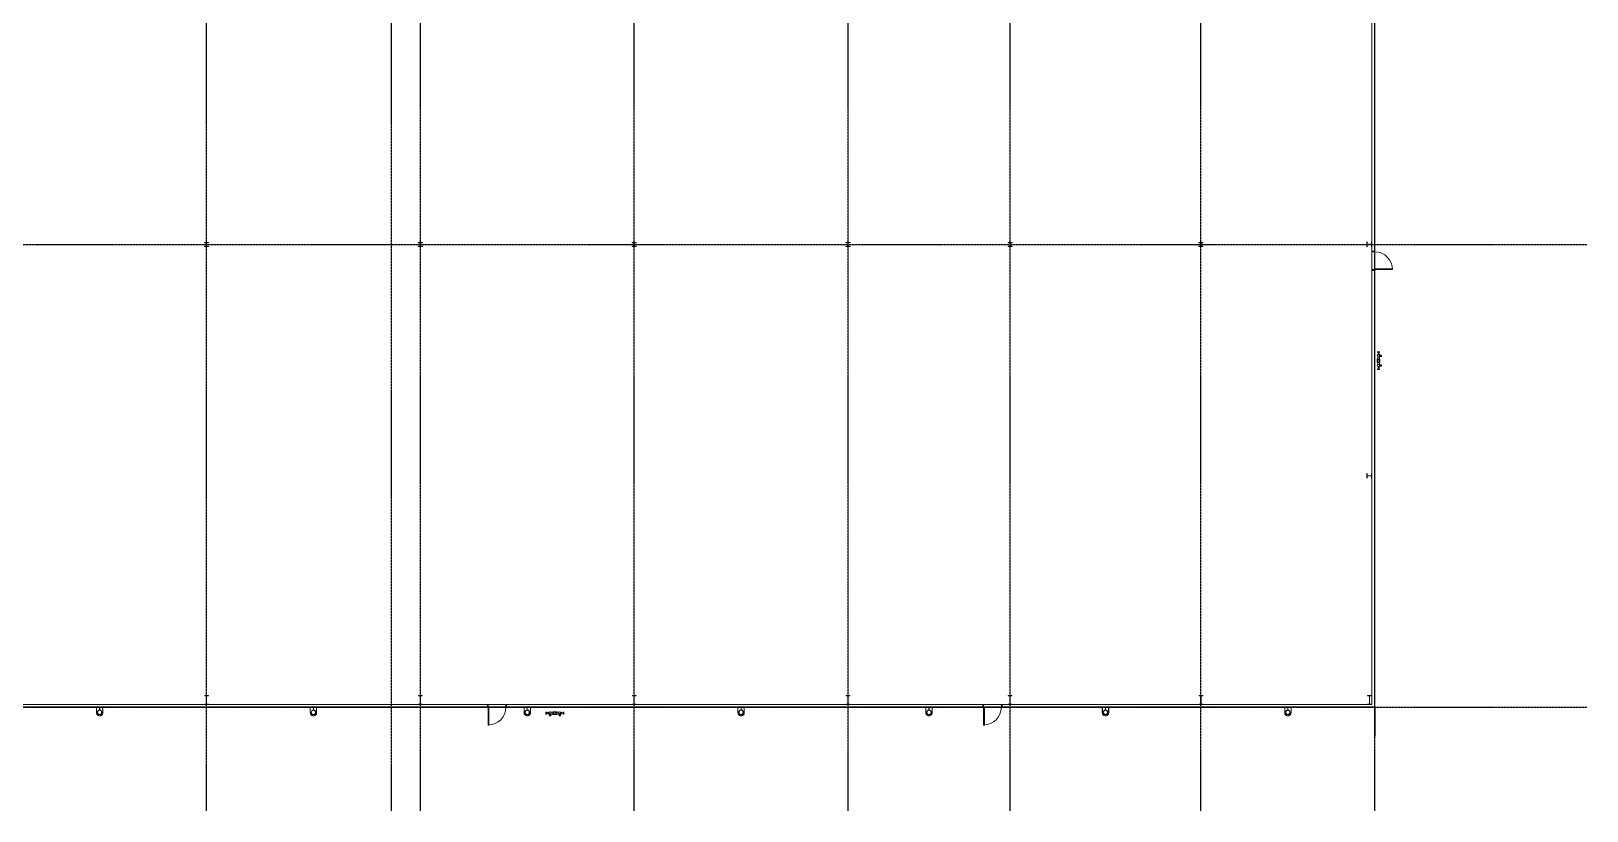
# Model space of a CAD drawing. Header units: millimetres. Extents: x -637480 to 299894, y -125373 to 39000.
# Drawn here: x 200332 to 280998, y -125373 to -84941 of the extents above; entities that cross this region are included whole.
import ezdxf

# ---------------------------------------------------------------- set-up
doc = ezdxf.new("R2010")
doc.units = ezdxf.units.MM
doc.linetypes.add('Xref building Toll$0$Grid Line', pattern=[22.225, 12.7, -3.175, 3.175, -3.175])
for name, color, linetype, lineweight in [('AM_BOR', 4, 'Continuous', 25), ('Xref building Toll$0$A-AREA', 32, 'Continuous', 18), ('Xref building Toll$0$A-DOOR', 31, 'Continuous', 9), ('Xref building Toll$0$A-DOOR-HDLN', 31, 'Continuous', 9), ('Xref building Toll$0$A-FLOR', 192, 'Continuous', 25), ('Xref building Toll$0$A-GENM', 13, 'Continuous', 9), ('Xref building Toll$0$A-WALL', 113, 'Continuous', 9), ('Xref building Toll$0$P-PIPE', 3, 'Continuous', 9), ('Xref building Toll$0$S-COLS', 52, 'Continuous', 9)]:
    doc.layers.add(name, color=color, linetype=linetype, lineweight=lineweight)
doc.layers.add('Xref building Toll$0$S-GRID', color=8, linetype='Continuous')

# ---------------------------------------------------------------- blocks, each defined once
blk = doc.blocks.new('Xref building Toll$0$Toll Grids')
at = {"layer": 'Xref building Toll$0$S-GRID', "linetype": 'Xref building Toll$0$Grid Line'}
for p, q in [((209427, -125373.2), (209427, 36031.6)), ((220514, -125373.3), (220514, 36031.5)), ((231601, -125373.3), (231601, 36031.5)), ((242688, -125373.3), (242688, 36031.5)), ((251088, -125373.3), (251088, 36031.5)), ((260988, -125373.3), (260988, 36031.5)), ((270000, -125373.3), (270000, 36031.5)), ((219014, -125373.2), (219014, 19027.1)), ((-9195.8, -96000), (280997.7, -96000)), ((-9195.8, -120000), (280997.7, -120000))]:
    blk.add_line(p, q, dxfattribs=at)
blk = doc.blocks.new('Xref building Toll$0$_SBA 1SWING SPDoor 01a - 920W x 2040H WD-1991709-MASTER GROUND FLOOR')
at = {"layer": 'Xref building Toll$0$A-DOOR'}
for p, q in [((460, 995), (420, 995)), ((420, 75), (420, 995)), ((460, 995), (460, 75)), ((-500, 75), (-500, 75)), ((-500, 75), (-500, -75)), ((-500, 75), (-460, 75)), ((-500, 75), (-460, 75)), ((-500, -75), (-500, 75)), ((-460, -75), (-460, 75)), ((-460, 75), (-460, 75)), ((-460, 75), (-460, -75)), ((460, 75), (420, 75)), ((460, 75), (460, -75)), ((500, 75), (460, 75)), ((460, 75), (460, 75)), ((460, 75), (500, 75)), ((460, -75), (460, 75)), ((500, -75), (500, 75)), ((500, 75), (500, 75)), ((500, 75), (500, -75)), ((-460, -75), (-500, -75)), ((-500, -75), (-500, -75)), ((-460, -75), (-500, -75)), ((-460, -75), (-460, -75)), ((460, -75), (500, -75)), ((460, -75), (460, -75)), ((500, -75), (460, -75)), ((500, -75), (500, -75))]:
    blk.add_line(p, q, dxfattribs=at)
blk.add_arc((460, 75), 920, 90, 180, dxfattribs=at)
at = {"layer": 'Xref building Toll$0$A-DOOR-HDLN'}
blk.add_line((-460, 75), (460, 75), dxfattribs=at)
blk = doc.blocks.new('Xref building Toll$0$UB-Universal Beam-Column - C1_5_460UB67-930432-MASTER GROUND FLOOR')
at = {"layer": 'Xref building Toll$0$S-COLS', "lineweight": 18}
for p, q in [((-95, 227), (95, 227)), ((-95, 214.3), (-95, 227)), ((-15.65, 214.3), (-95, 214.3)), ((-4.25, -202.9), (-4.25, 202.9)), ((4.25, 202.9), (4.25, -202.9)), ((95, 214.3), (15.65, 214.3)), ((95, 227), (95, 214.3)), ((-95, -214.3), (-15.65, -214.3)), ((-95, -227), (-95, -214.3)), ((95, -227), (-95, -227)), ((15.65, -214.3), (95, -214.3)), ((95, -214.3), (95, -227))]:
    blk.add_line(p, q, dxfattribs=at)
at = {"layer": 'Xref building Toll$0$S-COLS'}
for p, q in [((-95, 227), (-95, 227)), ((-95, 214.3), (-95, 214.3)), ((95, 227), (95, 227)), ((95, 214.3), (95, 214.3)), ((-95, -214.3), (-95, -214.3)), ((-95, -227), (-95, -227)), ((95, -214.3), (95, -214.3)), ((95, -227), (95, -227))]:
    blk.add_line(p, q, dxfattribs=at)
at = {"layer": 'Xref building Toll$0$S-COLS', "lineweight": 18}
for centre, start, end in [((-15.65, 202.9), 360, 90), ((15.65, 202.9), 90, 180), ((-15.65, -202.9), 270, 360), ((15.65, -202.9), 180, 270)]:
    blk.add_arc(centre, 11.4, start, end, dxfattribs=at)
blk = doc.blocks.new('Xref building Toll$0$FIRE_HYDRANT_2593 - FIRE_HYDRANT_2593-1213494-MASTER GROUND FLOOR')
at = {"layer": 'Xref building Toll$0$A-GENM'}
for p, q in [((-113, 285), (-130, 285)), ((-130, 215), (-113, 215)), ((-55, 280), (-113, 280)), ((-113, 220), (-55, 220)), ((70, 460), (-70, 460)), ((-70, 450), (-70, 450)), ((-70, 450), (-70, 450)), ((-70, 440), (70, 440)), ((-70, 100), (-70, -100)), ((-70, 100), (70, 100)), ((70, 100), (-70, 100)), ((-50, 325), (-50, 299)), ((50, 325), (-50, 325)), ((-50, 325), (50, 325)), ((0, 299), (-50, 299)), ((-50, 299), (0, 299)), ((-50, 201), (-50, 100)), ((0, 201), (-50, 201)), ((-50, 201), (0, 201)), ((50, 100), (-50, 100)), ((-50, 100), (50, 100)), ((-30, 380), (-30, 325)), ((30, 380), (-30, 380)), ((-30, 380), (30, 380)), ((-30, 325), (30, 325)), ((30, 325), (-30, 325)), ((-10, 450), (-10, 380)), ((-10, 450), (10, 450)), ((10, 450), (-10, 450)), ((10, 380), (-10, 380)), ((-10, 380), (10, 380)), ((0, 299), (50, 299)), ((50, 299), (0, 299)), ((0, 201), (50, 201)), ((50, 201), (0, 201)), ((10, 380), (10, 450)), ((30, 325), (30, 380)), ((50, 299), (50, 325)), ((50, 100), (50, 201)), ((70, 450), (70, 450)), ((70, 450), (70, 450)), ((70, -100), (70, 100)), ((-113, -215), (-130, -215)), ((-130, -285), (-113, -285)), ((-55, -220), (-113, -220)), ((-113, -280), (-55, -280)), ((-70, -100), (70, -100)), ((70, -100), (-70, -100)), ((70, -440), (-70, -440)), ((-70, -450), (-70, -450)), ((-70, -450), (-70, -450)), ((-70, -460), (70, -460)), ((-50, -100), (-50, -201)), ((-50, -100), (50, -100)), ((50, -100), (-50, -100)), ((0, -201), (-50, -201)), ((-50, -201), (0, -201)), ((-50, -299), (-50, -325)), ((-50, -299), (0, -299)), ((0, -299), (-50, -299)), ((50, -325), (-50, -325)), ((-50, -325), (50, -325)), ((-30, -325), (-30, -380)), ((-30, -325), (30, -325)), ((30, -325), (-30, -325)), ((30, -380), (-30, -380)), ((-30, -380), (30, -380)), ((-10, -380), (-10, -450)), ((10, -380), (-10, -380)), ((-10, -380), (10, -380)), ((-10, -450), (10, -450)), ((10, -450), (-10, -450)), ((50, -201), (0, -201)), ((0, -201), (50, -201)), ((0, -299), (50, -299)), ((50, -299), (0, -299)), ((10, -450), (10, -380)), ((30, -380), (30, -325)), ((50, -201), (50, -100)), ((50, -325), (50, -299)), ((70, -450), (70, -450)), ((70, -450), (70, -450))]:
    blk.add_line(p, q, dxfattribs=at)
at = {"layer": 'Xref building Toll$0$A-GENM', "flags": 128}
for points in [[(-70, 460), (-38, 460), (29, 460), (69, 460), (70, 460)], [(70, 460), (38, 460), (-29, 460), (-69, 460), (-70, 460)], [(70, 440), (38, 440), (-29, 440), (-69, 440), (-70, 440)], [(-70, 440), (-38, 440), (29, 440), (69, 440), (70, 440)], [(-50, 201), (-68, 266), (-50, 299)], [(50, 299), (68, 234), (50, 201)], [(-70, -440), (-38, -440), (29, -440), (69, -440), (70, -440)], [(70, -440), (38, -440), (-29, -440), (-69, -440), (-70, -440)], [(70, -460), (38, -460), (-29, -460), (-69, -460), (-70, -460)], [(-70, -460), (-38, -460), (29, -460), (69, -460), (70, -460)], [(-50, -299), (-68, -234), (-50, -201)], [(50, -201), (68, -266), (50, -299)]]:
    blk.add_lwpolyline(points, dxfattribs=at)
at = {"layer": 'Xref building Toll$0$A-GENM'}
for centre, radius, start, end in [((0, 0), 60, 0, 180), ((0, 0), 60, 180, 360), ((0, 0), 50, 0, 180), ((0, 0), 50, 0, 180), ((0, 0), 50, 180, 360), ((0, 0), 50, 180, 360), ((0, 450), 10, 360, 180), ((0, 450), 10, 0, 180), ((0, 450), 10, 180, 360), ((0, 450), 10, 180, 360), ((0, -450), 10, 360, 180), ((0, -450), 10, 0, 180), ((0, -450), 10, 180, 360), ((0, -450), 10, 180, 360)]:
    blk.add_arc(centre, radius, start, end, dxfattribs=at)
for centre, major_axis, start_param, end_param in [((-130, 250), (0, 35), 0, 3.141593), ((-130, 250), (0, 35), 3.141593, 6.283185), ((-113, 250), (0, 35), 0, 3.141593), ((-113, 250), (0, 30), 0, 3.141593), ((-113, 250), (0, 35), 3.141593, 6.283185), ((-113, 250), (0, 30), 3.141593, 6.283185), ((-55, 250), (0, 30), 0, 3.141593), ((-55, 250), (0, 30), 3.141593, 6.283185), ((-130, -250), (0, 35), 0, 3.141593), ((-130, -250), (0, 35), 3.141593, 6.283185), ((-113, -250), (0, 35), 0, 3.141593), ((-113, -250), (0, 30), 0, 3.141593), ((-113, -250), (0, 35), 3.141593, 6.283185), ((-113, -250), (0, 30), 3.141593, 6.283185), ((-55, -250), (0, 30), 0, 3.141593), ((-55, -250), (0, 30), 3.141593, 6.283185)]:
    blk.add_ellipse(centre, major_axis=major_axis, ratio=0.5, start_param=start_param, end_param=end_param, dxfattribs=at)
for points in [[(60, 0), (60, 3), (59, 8), (59, 13), (58, 16), (57, 18), (57, 20), (56, 22), (54, 25), (53, 28), (52, 31), (50, 33), (48, 36), (45, 40), (40, 45), (34, 50), (27, 53), (22, 56), (18, 57), (14, 59), (9, 59), (5, 60), (0, 60), (-5, 60), (-11, 59), (-17, 58), (-22, 56), (-26, 54), (-30, 52), (-35, 49), (-40, 45), (-45, 40), (-48, 36), (-49, 34), (-50, 32), (-52, 31), (-53, 28), (-54, 25), (-56, 22), (-57, 20), (-57, 18), (-58, 16), (-59, 13), (-59, 8), (-60, 3), (-60, 0)], [(-60, 0), (-60, -3), (-59, -8), (-59, -13), (-58, -16), (-57, -18), (-57, -20), (-56, -22), (-54, -25), (-53, -28), (-52, -31), (-50, -33), (-48, -36), (-45, -40), (-40, -45), (-34, -50), (-28, -53), (-22, -56), (-18, -57), (-14, -58), (-9, -59), (-5, -60), (0, -60), (5, -60), (11, -59), (17, -58), (22, -56), (26, -54), (30, -52), (35, -49), (40, -45), (45, -40), (48, -36), (49, -34), (50, -32), (52, -31), (53, -28), (54, -25), (56, -22), (57, -20), (57, -18), (58, -16), (59, -13), (59, -8), (60, -3), (60, 0)]]:
    blk.add_open_spline(points, degree=3, knots=[0, 0, 0, 0, 0.045455, 0.068182, 0.079545, 0.090909, 0.102273, 0.113636, 0.136364, 0.159091, 0.170455, 0.181818, 0.204545, 0.227273, 0.272727, 0.318182, 0.363636, 0.386364, 0.409091, 0.431818, 0.454545, 0.477273, 0.5, 0.522727, 0.545455, 0.590909, 0.613636, 0.636364, 0.659091, 0.681818, 0.727273, 0.772727, 0.795455, 0.806818, 0.818182, 0.829545, 0.840909, 0.863636, 0.886364, 0.897727, 0.909091, 0.920455, 0.931818, 0.954545, 1, 1, 1, 1], dxfattribs=at)
blk = doc.blocks.new('Xref building Toll$0$DWP_Downpipe - 225mm-1363392-MASTER GROUND FLOOR')
at = {"layer": 'Xref building Toll$0$P-PIPE'}
for radius, start, end in [(113, 360, 180), (112, 0, 180), (113, 180, 360), (112, 180, 360), (107, 0, 180), (108, 0, 180), (107, 180, 0), (108, 180, 360)]:
    blk.add_arc((-34, 236), radius, start, end, dxfattribs=at)
blk = doc.blocks.new('Xref building Toll$0$IVS-GM-DownPipe Cover - DP 225mm-625296-MASTER GROUND FLOOR')
at = {"layer": 'Xref building Toll$0$A-GENM'}
for p, q in [((-165.5, 0), (-165.5, -272)), ((-165.5, -272), (-165.5, 0)), ((-162.5, -275), (-162.5, 0)), ((-162.5, 0), (-162.5, -275)), ((162.5, 0), (162.5, -275)), ((162.5, -275), (162.5, 0)), ((-165.5, -272), (-215.5, -272)), ((-215.5, -272), (-215.5, -275)), ((-215.5, -275), (-215.5, -272)), ((-215.5, -272), (-165.5, -272)), ((-215.5, -272), (-215.5, -272)), ((-215.5, -275), (-162.5, -275)), ((-162.5, -275), (-215.5, -275)), ((-215.5, -275), (-215.5, -275)), ((-165.5, -272), (-165.5, -272)), ((-162.5, -275), (-162.5, -275)), ((162.5, -275), (215.5, -275)), ((215.5, -275), (162.5, -275)), ((162.5, -275), (162.5, -275)), ((165.5, -272), (165.5, 0)), ((165.5, 0), (165.5, -272)), ((215.5, -272), (165.5, -272)), ((165.5, -272), (215.5, -272)), ((165.5, -272), (165.5, -272)), ((215.5, -275), (215.5, -272)), ((215.5, -272), (215.5, -275)), ((215.5, -272), (215.5, -272)), ((215.5, -275), (215.5, -275))]:
    blk.add_line(p, q, dxfattribs=at)
for radius, start in [(165.5, 360), (165.5, 0), (162.5, 0), (162.5, 0)]:
    blk.add_arc((0, 0), radius, start, 180, dxfattribs=at)
blk = doc.blocks.new('Xref building Toll$0$DPS_Downpipe Clamp - D225-1255800-MASTER GROUND FLOOR')
at = {"layer": 'Xref building Toll$0$A-GENM'}
for p, q in [((125, 255), (-125, 255)), ((-125, 255), (-125, 250)), ((-125, 250), (-125, 255)), ((-125, 255), (125, 255)), ((-125, 255), (-125, 255)), ((-125, 250), (-3, 250)), ((-3, 250), (-125, 250)), ((-125, 250), (-125, 250)), ((-3, 250), (-3, 117)), ((-3, 117), (-3, 250)), ((-3, 250), (-3, 250)), ((-3, 117), (-3, 117)), ((3, 117), (3, 250)), ((3, 250), (125, 250)), ((125, 250), (3, 250)), ((3, 250), (3, 117)), ((3, 250), (3, 250)), ((3, 117), (3, 117)), ((125, 250), (125, 255)), ((125, 255), (125, 250)), ((125, 255), (125, 255)), ((125, 250), (125, 250))]:
    blk.add_line(p, q, dxfattribs=at)
for radius, start, end in [(118, 91.21915, 88.78085), (118, 91.21915, 88.78085), (113, 0, 180), (112, 0, 180), (112, 180, 0), (113, 180, 360)]:
    blk.add_arc((0, 0), radius, start, end, dxfattribs=at)
blk = doc.blocks.new('Xref building Toll$0$UC-Universal Column-Column - C4_5-250UC73-1332377-MASTER GROUND FLOOR')
at = {"layer": 'Xref building Toll$0$S-COLS', "lineweight": 18}
for p, q in [((-127, 127), (127, 127)), ((-127, 112.8), (-127, 127)), ((-18.3, 112.8), (-127, 112.8)), ((-4.3, -98.8), (-4.3, 98.8)), ((4.3, 98.8), (4.3, -98.8)), ((127, 112.8), (18.3, 112.8)), ((127, 127), (127, 112.8)), ((-127, -112.8), (-18.3, -112.8)), ((-127, -127), (-127, -112.8)), ((127, -127), (-127, -127)), ((18.3, -112.8), (127, -112.8)), ((127, -112.8), (127, -127))]:
    blk.add_line(p, q, dxfattribs=at)
at = {"layer": 'Xref building Toll$0$S-COLS'}
for p, q in [((-127, 127), (-127, 127)), ((-127, 112.8), (-127, 112.8)), ((127, 127), (127, 127)), ((127, 112.8), (127, 112.8)), ((-127, -112.8), (-127, -112.8)), ((-127, -127), (-127, -127)), ((127, -112.8), (127, -112.8)), ((127, -127), (127, -127))]:
    blk.add_line(p, q, dxfattribs=at)
at = {"layer": 'Xref building Toll$0$S-COLS', "lineweight": 18}
for centre, start, end in [((-18.3, 98.8), 360, 90), ((18.3, 98.8), 90, 180), ((-18.3, -98.8), 270, 360), ((18.3, -98.8), 180, 270)]:
    blk.add_arc(centre, 14, start, end, dxfattribs=at)
blk = doc.blocks.new('Xref building Toll$0$UC-Universal Column-Column - C4_5-250UC73-1332378-MASTER GROUND FLOOR')
at = {"layer": 'Xref building Toll$0$S-COLS', "lineweight": 18}
for p, q in [((-127, 127), (127, 127)), ((-127, 112.8), (-127, 127)), ((-18.3, 112.8), (-127, 112.8)), ((-4.3, -98.8), (-4.3, 98.8)), ((4.3, 98.8), (4.3, -98.8)), ((127, 112.8), (18.3, 112.8)), ((127, 127), (127, 112.8)), ((-127, -112.8), (-18.3, -112.8)), ((-127, -127), (-127, -112.8)), ((127, -127), (-127, -127)), ((18.3, -112.8), (127, -112.8)), ((127, -112.8), (127, -127))]:
    blk.add_line(p, q, dxfattribs=at)
at = {"layer": 'Xref building Toll$0$S-COLS'}
for p, q in [((-127, 127), (-127, 127)), ((-127, 112.8), (-127, 112.8)), ((127, 127), (127, 127)), ((127, 112.8), (127, 112.8)), ((-127, -112.8), (-127, -112.8)), ((-127, -127), (-127, -127)), ((127, -112.8), (127, -112.8)), ((127, -127), (127, -127))]:
    blk.add_line(p, q, dxfattribs=at)
at = {"layer": 'Xref building Toll$0$S-COLS', "lineweight": 18}
for centre, start, end in [((-18.3, 98.8), 360, 90), ((18.3, 98.8), 90, 180), ((-18.3, -98.8), 270, 360), ((18.3, -98.8), 180, 270)]:
    blk.add_arc(centre, 14, start, end, dxfattribs=at)
blk = doc.blocks.new('Xref building Toll$0$UB-Universal Beam-Column - C1_5_460UB67-1337976-MASTER GROUND FLOOR')
at = {"layer": 'Xref building Toll$0$S-COLS', "lineweight": 18}
for p, q in [((-95, 227), (95, 227)), ((-95, 214.3), (-95, 227)), ((-15.65, 214.3), (-95, 214.3)), ((-4.25, -202.9), (-4.25, 202.9)), ((4.25, 202.9), (4.25, -202.9)), ((95, 214.3), (15.65, 214.3)), ((95, 227), (95, 214.3)), ((-95, -214.3), (-15.65, -214.3)), ((-95, -227), (-95, -214.3)), ((95, -227), (-95, -227)), ((15.65, -214.3), (95, -214.3)), ((95, -214.3), (95, -227))]:
    blk.add_line(p, q, dxfattribs=at)
at = {"layer": 'Xref building Toll$0$S-COLS'}
for p, q in [((-95, 227), (-95, 227)), ((-95, 214.3), (-95, 214.3)), ((95, 227), (95, 227)), ((95, 214.3), (95, 214.3)), ((-95, -214.3), (-95, -214.3)), ((-95, -227), (-95, -227)), ((95, -214.3), (95, -214.3)), ((95, -227), (95, -227))]:
    blk.add_line(p, q, dxfattribs=at)
at = {"layer": 'Xref building Toll$0$S-COLS', "lineweight": 18}
for centre, start, end in [((-15.65, 202.9), 360, 90), ((15.65, 202.9), 90, 180), ((-15.65, -202.9), 270, 360), ((15.65, -202.9), 180, 270)]:
    blk.add_arc(centre, 11.4, start, end, dxfattribs=at)
blk = doc.blocks.new('Xref building Toll$0$UC-Universal Column-Column - C2_5-200UC60-1337978-MASTER GROUND FLOOR')
at = {"layer": 'Xref building Toll$0$S-COLS', "lineweight": 18}
for p, q in [((-105, 102.5), (105, 102.5)), ((-105, 88.3), (-105, 102.5)), ((-16.05, 88.3), (-105, 88.3)), ((-4.65, -76.9), (-4.65, 76.9)), ((4.65, 76.9), (4.65, -76.9)), ((105, 88.3), (16.05, 88.3)), ((105, 102.5), (105, 88.3)), ((-105, -88.3), (-16.05, -88.3)), ((-105, -102.5), (-105, -88.3)), ((105, -102.5), (-105, -102.5)), ((16.05, -88.3), (105, -88.3)), ((105, -88.3), (105, -102.5))]:
    blk.add_line(p, q, dxfattribs=at)
at = {"layer": 'Xref building Toll$0$S-COLS'}
for p, q in [((-105, 102.5), (-105, 102.5)), ((-105, 88.3), (-105, 88.3)), ((105, 102.5), (105, 102.5)), ((105, 88.3), (105, 88.3)), ((-105, -88.3), (-105, -88.3)), ((-105, -102.5), (-105, -102.5)), ((105, -88.3), (105, -88.3)), ((105, -102.5), (105, -102.5))]:
    blk.add_line(p, q, dxfattribs=at)
at = {"layer": 'Xref building Toll$0$S-COLS', "lineweight": 18}
for centre, start, end in [((-16.05, 76.9), 360, 90), ((16.05, 76.9), 90, 180), ((-16.05, -76.9), 270, 360), ((16.05, -76.9), 180, 270)]:
    blk.add_arc(centre, 11.4, start, end, dxfattribs=at)
blk = doc.blocks.new('Xref building Toll$0$UB-Universal Beam-Column - C1_5_460UB67-1338435-MASTER GROUND FLOOR')
at = {"layer": 'Xref building Toll$0$S-COLS', "lineweight": 18}
for p, q in [((-95, 227), (95, 227)), ((-95, 214.3), (-95, 227)), ((-15.65, 214.3), (-95, 214.3)), ((-4.25, -202.9), (-4.25, 202.9)), ((4.25, 202.9), (4.25, -202.9)), ((95, 214.3), (15.65, 214.3)), ((95, 227), (95, 214.3)), ((-95, -214.3), (-15.65, -214.3)), ((-95, -227), (-95, -214.3)), ((95, -227), (-95, -227)), ((15.65, -214.3), (95, -214.3)), ((95, -214.3), (95, -227))]:
    blk.add_line(p, q, dxfattribs=at)
at = {"layer": 'Xref building Toll$0$S-COLS'}
for p, q in [((-95, 227), (-95, 227)), ((-95, 214.3), (-95, 214.3)), ((95, 227), (95, 227)), ((95, 214.3), (95, 214.3)), ((-95, -214.3), (-95, -214.3)), ((-95, -227), (-95, -227)), ((95, -214.3), (95, -214.3)), ((95, -227), (95, -227))]:
    blk.add_line(p, q, dxfattribs=at)
at = {"layer": 'Xref building Toll$0$S-COLS', "lineweight": 18}
for centre, start, end in [((-15.65, 202.9), 360, 90), ((15.65, 202.9), 90, 180), ((-15.65, -202.9), 270, 360), ((15.65, -202.9), 180, 270)]:
    blk.add_arc(centre, 11.4, start, end, dxfattribs=at)
blk = doc.blocks.new('Xref building Toll$0$UC-Universal Column-Column - C2_5-200UC60-1338437-MASTER GROUND FLOOR')
at = {"layer": 'Xref building Toll$0$S-COLS', "lineweight": 18}
for p, q in [((-105, 102.5), (105, 102.5)), ((-105, 88.3), (-105, 102.5)), ((-16.05, 88.3), (-105, 88.3)), ((-4.65, -76.9), (-4.65, 76.9)), ((4.65, 76.9), (4.65, -76.9)), ((105, 88.3), (16.05, 88.3)), ((105, 102.5), (105, 88.3)), ((-105, -88.3), (-16.05, -88.3)), ((-105, -102.5), (-105, -88.3)), ((105, -102.5), (-105, -102.5)), ((16.05, -88.3), (105, -88.3)), ((105, -88.3), (105, -102.5))]:
    blk.add_line(p, q, dxfattribs=at)
at = {"layer": 'Xref building Toll$0$S-COLS'}
for p, q in [((-105, 102.5), (-105, 102.5)), ((-105, 88.3), (-105, 88.3)), ((105, 102.5), (105, 102.5)), ((105, 88.3), (105, 88.3)), ((-105, -88.3), (-105, -88.3)), ((-105, -102.5), (-105, -102.5)), ((105, -88.3), (105, -88.3)), ((105, -102.5), (105, -102.5))]:
    blk.add_line(p, q, dxfattribs=at)
at = {"layer": 'Xref building Toll$0$S-COLS', "lineweight": 18}
for centre, start, end in [((-16.05, 76.9), 360, 90), ((16.05, 76.9), 90, 180), ((-16.05, -76.9), 270, 360), ((16.05, -76.9), 180, 270)]:
    blk.add_arc(centre, 11.4, start, end, dxfattribs=at)
blk = doc.blocks.new('Xref building Toll')
at = {"layer": 'Xref building Toll$0$A-AREA'}
blk.add_line((270000, -115300), (270000, -108000), dxfattribs=at)
at = {"layer": 'Xref building Toll$0$A-FLOR'}
for p, q in [((270000, -120000), (270000, 0)), ((270000, -121500), (270000, -24140)), ((270000, -120000), (0, -120000)), ((270000, -120000), (270000, -121500))]:
    blk.add_line(p, q, dxfattribs=at)
at = {"layer": 'Xref building Toll$0$A-WALL', "lineweight": 18}
for p, q in [((269850, -69848), (269850, -96348)), ((269850, -96348), (270000, -96348)), ((270000, -97348), (269850, -97348)), ((269850, -97348), (269850, -119850)), ((223988, -119850), (196928, -119850)), ((223988, -120000), (223988, -119850)), ((249678, -119850), (224988, -119850)), ((224988, -119850), (224988, -120000)), ((249678, -120000), (249678, -119850)), ((269850, -119850), (250678, -119850)), ((250678, -119850), (250678, -120000))]:
    blk.add_line(p, q, dxfattribs=at)
at = {"layer": 'Xref building Toll$0$A-WALL'}
for p, q in [((269850, -97348), (269850, -96348)), ((223988, -119850), (224988, -119850)), ((249678, -119850), (250678, -119850))]:
    blk.add_line(p, q, dxfattribs=at)
blk.add_blockref('Xref building Toll$0$Toll Grids', (0, 0))
at = {"layer": 'Xref building Toll$0$A-DOOR'}
for p, rotation in [((269925, -96848), 269.9999999999999), ((224488, -119925), 180), ((250178, -119925), 180)]:
    blk.add_blockref('Xref building Toll$0$_SBA 1SWING SPDoor 01a - 920W x 2040H WD-1991709-MASTER GROUND FLOOR', p, dxfattribs=dict(at, rotation=rotation))
at = {"layer": 'Xref building Toll$0$A-GENM'}
for name, p, rotation in [('Xref building Toll$0$FIRE_HYDRANT_2593 - FIRE_HYDRANT_2593-1213494-MASTER GROUND FLOOR', (270200, -102032), 180), ('Xref building Toll$0$IVS-GM-DownPipe Cover - DP 225mm-625296-MASTER GROUND FLOOR', (203883.5, -120280.4), 180), ('Xref building Toll$0$IVS-GM-DownPipe Cover - DP 225mm-625296-MASTER GROUND FLOOR', (214970.5, -120280.4), 180), ('Xref building Toll$0$IVS-GM-DownPipe Cover - DP 225mm-625296-MASTER GROUND FLOOR', (226057.5, -120280.4), 180), ('Xref building Toll$0$IVS-GM-DownPipe Cover - DP 225mm-625296-MASTER GROUND FLOOR', (237144.5, -120280.4), 180), ('Xref building Toll$0$IVS-GM-DownPipe Cover - DP 225mm-625296-MASTER GROUND FLOOR', (246888, -120280.4), 180), ('Xref building Toll$0$IVS-GM-DownPipe Cover - DP 225mm-625296-MASTER GROUND FLOOR', (256038, -120280.4), 180), ('Xref building Toll$0$IVS-GM-DownPipe Cover - DP 225mm-625296-MASTER GROUND FLOOR', (265494, -120280.4), 180), ('Xref building Toll$0$FIRE_HYDRANT_2593 - FIRE_HYDRANT_2593-1213494-MASTER GROUND FLOOR', (227488, -120300), 89.99999999999991)]:
    blk.add_blockref(name, p, dxfattribs=dict(at, rotation=rotation))
for p in [(203883.5, -120260.7), (214970.5, -120260.7), (226057.5, -120260.7), (237144.5, -120260.7), (246888, -120260.7), (256038, -120260.7), (265494, -120260.7)]:
    blk.add_blockref('Xref building Toll$0$DPS_Downpipe Clamp - D225-1255800-MASTER GROUND FLOOR', p, dxfattribs=at)
at = {"layer": 'Xref building Toll$0$P-PIPE'}
for p in [(203917, -120496.7), (215004, -120496.7), (226091, -120496.7), (237178, -120496.7), (246921.5, -120496.7), (256071.5, -120496.7), (265527.5, -120496.7)]:
    blk.add_blockref('Xref building Toll$0$DWP_Downpipe - 225mm-1363392-MASTER GROUND FLOOR', p, dxfattribs=at)
at = {"layer": 'Xref building Toll$0$S-COLS'}
for name, p, rotation in [('Xref building Toll$0$UC-Universal Column-Column - C2_5-200UC60-1338437-MASTER GROUND FLOOR', (209427, -96000), 180), ('Xref building Toll$0$UC-Universal Column-Column - C2_5-200UC60-1337978-MASTER GROUND FLOOR', (220514, -96000), 180), ('Xref building Toll$0$UC-Universal Column-Column - C2_5-200UC60-1338437-MASTER GROUND FLOOR', (231601, -96000), 180), ('Xref building Toll$0$UC-Universal Column-Column - C2_5-200UC60-1338437-MASTER GROUND FLOOR', (242688, -96000), 180), ('Xref building Toll$0$UC-Universal Column-Column - C2_5-200UC60-1338437-MASTER GROUND FLOOR', (251088, -96000), 180), ('Xref building Toll$0$UC-Universal Column-Column - C2_5-200UC60-1338437-MASTER GROUND FLOOR', (260988, -96000), 180), ('Xref building Toll$0$UC-Universal Column-Column - C4_5-250UC73-1332378-MASTER GROUND FLOOR', (269723, -96000), 270.0000000000001), ('Xref building Toll$0$UC-Universal Column-Column - C4_5-250UC73-1332377-MASTER GROUND FLOOR', (269723, -108000), 270.0000000000001)]:
    blk.add_blockref(name, p, dxfattribs=dict(at, rotation=rotation))
for name, p in [('Xref building Toll$0$UB-Universal Beam-Column - C1_5_460UB67-1338435-MASTER GROUND FLOOR', (209427, -119623)), ('Xref building Toll$0$UB-Universal Beam-Column - C1_5_460UB67-1337976-MASTER GROUND FLOOR', (220514, -119621.5)), ('Xref building Toll$0$UB-Universal Beam-Column - C1_5_460UB67-1338435-MASTER GROUND FLOOR', (231601, -119623)), ('Xref building Toll$0$UB-Universal Beam-Column - C1_5_460UB67-1338435-MASTER GROUND FLOOR', (242688, -119623)), ('Xref building Toll$0$UB-Universal Beam-Column - C1_5_460UB67-1338435-MASTER GROUND FLOOR', (251088, -119623)), ('Xref building Toll$0$UB-Universal Beam-Column - C1_5_460UB67-1338435-MASTER GROUND FLOOR', (260988, -119623)), ('Xref building Toll$0$UB-Universal Beam-Column - C1_5_460UB67-930432-MASTER GROUND FLOOR', (269723, -119623))]:
    blk.add_blockref(name, p, dxfattribs=at)

msp = doc.modelspace()

# ---------------------------------------------------------------- block references
at = {"layer": 'AM_BOR'}
msp.add_blockref('Xref building Toll', (0, 0), dxfattribs=at)

doc.saveas('drawing.dxf')
